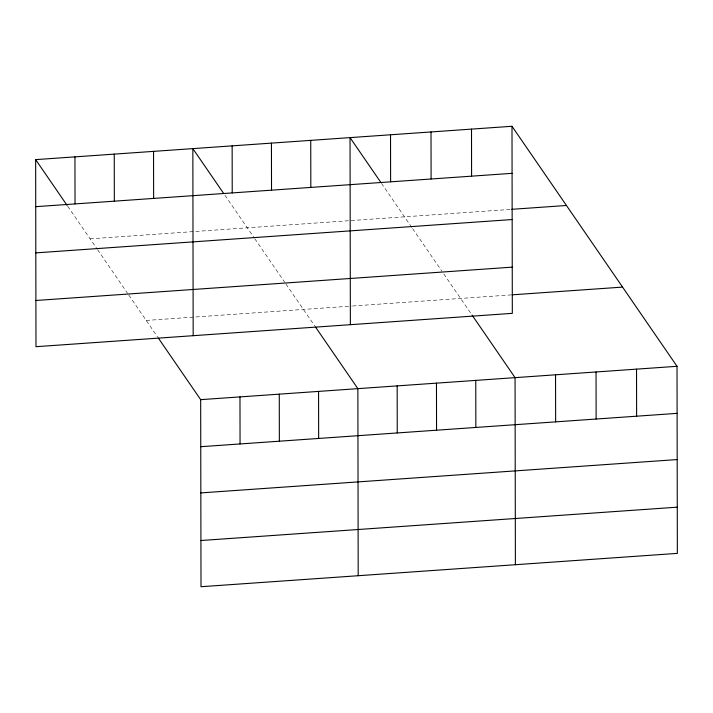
<?xml version="1.0" encoding="UTF-8"?>
<svg xmlns="http://www.w3.org/2000/svg" width="713" height="713" viewBox="0 0 713 713"><rect width="100%" height="100%" fill="white"/><g stroke="black" fill="none" stroke-linecap="round" stroke-linejoin="round"><path stroke-width="0.53" stroke-dasharray="3.56 2.67" d="M90.105 238.828L510.651 209.399M146.218 320.44L351.447 306.073M352.534 306.002L510.945 294.915M381.508 183.384L411.98 227.705M412.604 228.615L441.9 271.234M443.771 273.952L471.498 314.273M224.916 195.264L254.158 237.803M254.782 238.712L284.71 282.232M285.958 284.05L314.905 326.162M67.717 206.271L96.968 248.81M97.592 249.71L127.511 293.239M128.759 295.048L157.716 337.16"/><path stroke-width="1.07" d="M511.996 126.281L512.326 313.346L35.98 346.696L35.65 159.623L511.996 126.281L677.02 366.304L677.35 553.377L201.004 586.719L200.674 399.654L158.322 338.042M35.73 206.672L512.077 173.33M511.738 209.319L566.461 205.487M35.81 252.883L512.157 219.542M35.9 300.485L512.246 267.143M512.041 294.834L622.565 287.098M200.674 399.654L677.02 366.304M200.754 446.703L677.109 413.362M200.834 492.906L677.19 459.564M200.923 540.516L677.27 507.175M380.902 182.501L350.038 137.618L350.368 324.682M472.104 315.155L515.062 377.64L515.392 564.714M223.704 193.508L192.849 148.616L193.17 335.689M315.511 327.044L357.873 388.647L358.193 575.721M35.65 159.623L67.111 205.389M636.531 369.138L636.62 416.196M596.041 371.972L596.13 419.03M555.552 374.806L555.641 421.864M475.767 380.394L475.847 427.444M471.507 129.115L471.587 176.164M436.472 383.148L436.552 430.197M431.017 131.95L431.098 178.999M397.168 385.893L397.248 432.951M390.528 134.784L390.608 181.833M318.568 391.401L318.658 438.45M310.743 140.363L310.823 187.421M279.273 394.146L279.353 441.204M271.439 143.117L271.528 190.166M239.978 396.9L240.058 443.949M232.144 145.871L232.224 192.92M153.545 151.37L153.625 198.419M114.249 154.124L114.33 201.173M74.945 156.869L75.034 203.927"/></g></svg>
